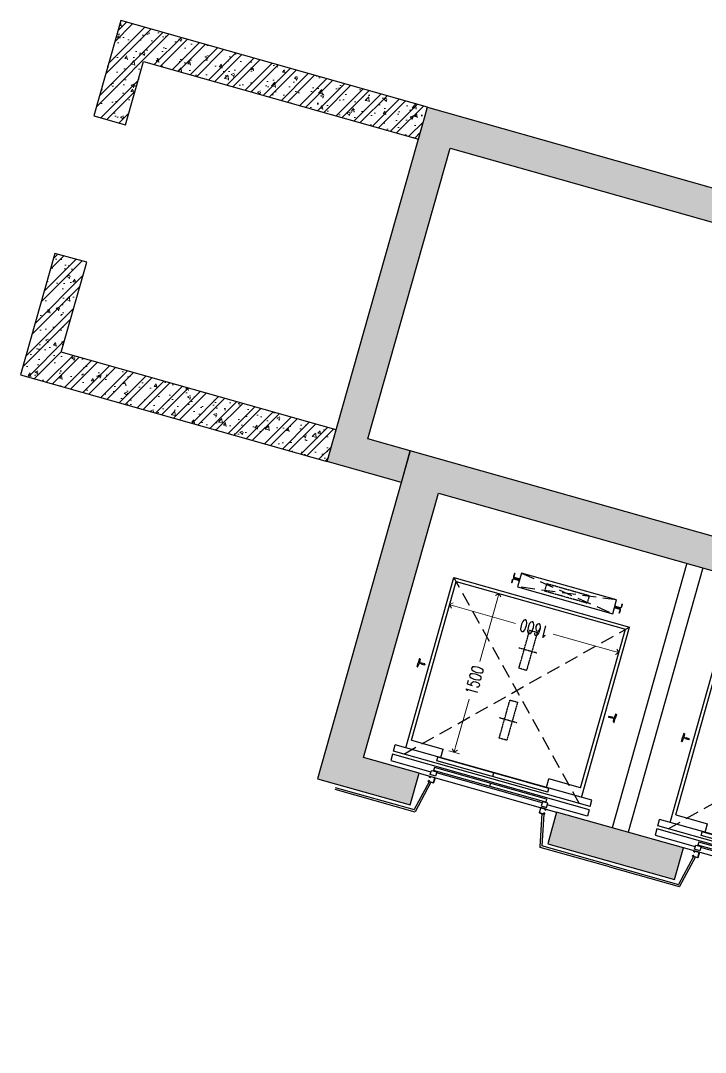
# Model space of a CAD drawing. Header units: millimetres. Extents: x 11689832 to 11802583, y 1023459 to 1173251.
# Drawn here: x 11745670 to 11751901, y 1114065 to 1123452 of the extents above; entities that cross this region are included whole.
import ezdxf

# ---------------------------------------------------------------- set-up
doc = ezdxf.new("R2010")
doc.units = ezdxf.units.MM
doc.header["$MEASUREMENT"] = 0
for name, pattern in [('xref.asix of  podium$0$xref.asix of  podium$0$CENTERX2', [4, 2.5, -0.5, 0.5, -0.5]), ('xref.asix of  podium$0$xref.asix of  podium$0$HIDDEN', [0.375, 0.25, -0.125]), ('xref.asix of  podium$0$xref.asix of  podium$0$PHANTOMX2', [5, 2.5, -0.5, 0.5, -0.5, 0.5, -0.5])]:
    doc.linetypes.add(name, pattern=pattern)
doc.layers.get('0').update_dxf_attribs({"linetype": 'CONTINUOUS', "lineweight": 13})
doc.layers.get('Defpoints').update_dxf_attribs({"color": 5, "linetype": 'CONTINUOUS', "lineweight": 13})
doc.layers.add('KT-Net cot vach', color=6, linetype='CONTINUOUS')
doc.layers.add('thang may block', color=36, linetype='CONTINUOUS')
doc.layers.add('KT-Net thay', color=7, linetype='CONTINUOUS', lineweight=25)
doc.layers.add('KT-Vat lieu', color=250, linetype='CONTINUOUS', lineweight=9)
doc.styles.add('xref.asix of  podium$0$xref.asix of  podium$0$DIM', font='vnsimli.shx', dxfattribs={"width": 0.7})
doc.dimstyles.new('xref.asix of  podium$0$xref.asix of  podium$0$CCU 1-100 A1', dxfattribs={"dimscale": 100, "dimtxt": 2.2, "dimasz": 1, "dimexe": 1, "dimexo": 0, "dimgap": 1, "dimtad": 1, "dimdec": 0, "dimdsep": 46, "dimtxsty": 'xref.asix of  podium$0$xref.asix of  podium$0$DIM', "dimblk1": 'xref.asix of  podium$0$xref.asix of  podium$0$_ARCHTICK', "dimblk2": 'xref.asix of  podium$0$xref.asix of  podium$0$_ARCHTICK', "dimsah": 1, "dimcen": 0, "dimdle": 1, "dimclrd": 256, "dimclre": 256, "dimclrt": 31, "dimadec": 0, "dimazin": 0, "dimtfac": 1, "dimtdec": 0, "dimtix": 1, "dimtmove": 2, "dimatfit": 3, "dimldrblk": 'xref.asix of  podium$0$xref.asix of  podium$0$_ARCHTICK', "dimfxl": 8, "dimtolj": 1, "dimarcsym": 0})
pattern_1 = [(49.99999999999999, (-945000.0000169538, 7.099239155650139e-06), (286.9040730403014, -25.10085399303804), [30, -330]), (355, (-945000.0000169538, 7.099239155650139e-06), (-55.50053344520001, 300.8768534800047), [24, -264]), (100.4514, (-944976.0913449537, -2.091728900760844), (231.4037526856086, 275.7758168243814), [25.496076, -280.4568448]), (46.18420000000001, (-945000.0000169538, 80.00000709923916), (426.8964194502578, -66.20760573160723), [45, -495]), (96.6356, (-944964.4253189538, 74.48268429923915), (373.8650822194813, 389.6471483601767), [38.2441152, -420.6852]), (351.1842, (-945000.0000169538, 80.00000709923916), (373.8647780534509, 389.6474403701299), [36, -396]), (21, (-944960.0000169538, 60.00000709923916), (238.7628208473847, -161.0475562661355), [30, -330]), (326.0000000000001, (-944960.0000169538, 60.00000709923916), (97.32613276863269, 290.0600180187412), [24, -264]), (71.4514, (-944940.1031237538, 46.57936469923916), (336.089051432596, 129.012198683981), [25.496076, -280.4568448]), (37.50000000000001, (-945000.0000169538, 7.099239155650139e-06), (4.863942126916267, 133.1575415325246), [0, -260.8, 0, -268, 0, -265]), (7.499999999999999, (-945000.0000169538, 7.099239155650139e-06), (105.2278149768594, 157.7646847529441), [0, -152.8, 0, -254.8, 0, -101]), (327.5, (-945089.2000169537, 7.099239155650139e-06), (213.5289744689636, -9.021948693751902), [0, -100, 0, -312, 0, -414]), (317.5, (-945129.2000169537, 7.099239155650139e-06), (233.2744677369545, 40.04199293292709), [0, -130, 0, -207.2, 0, -294]), (45, (-945000.0000169538, 7.099239155650139e-06), (-106.0660171779821, 106.0660171779821), []), (45, (-944929.2893389538, 7.099239155650139e-06), (-106.0660171779821, 106.0660171779821), [])]

# ---------------------------------------------------------------- blocks, each defined once
blk = doc.blocks.new('xref.asix of  podium$0$xref.asix of  podium$0$_Open90')
at = {"color": 0, "linetype": 'ByBlock', "lineweight": -2}
for p, q in [((0, 0), (-1, 0)), ((-0.5, 0.5), (0, 0)), ((0, 0), (-0.5, -0.5))]:
    blk.add_line(p, q, dxfattribs=at)
blk = doc.blocks.new('*D62')
at = {"layer": 'Defpoints', "color": 5, "transparency": 16777216}
for p, q in [((-2230.006080747582, 1494.255069667473), (-2230.006080842191, 1595.840436878614)), ((-730.006080747582, 1457.189424305223), (-730.0060808767108, 1595.840438275598)), ((-2180.006080795625, 1545.84043692518), (-1728.427059652594, 1545.840437345746)), ((-780.0060808301447, 1545.840438229032), (-1371.760392985928, 1545.840437677918))]:
    blk.add_line(p, q, dxfattribs=at)
at = {"layer": 'Defpoints', "color": 0, "transparency": 16777216}
for p in [(-2230.006080795625, 1545.840436878614), (-2230.006080747582, 1494.255069667473, -3.230259272854623e-06), (-730.006080747582, 1457.189424305223, -3.230259272854623e-06)]:
    blk.add_point(p, dxfattribs=at)
at = {"layer": 'Defpoints', "color": 5, "transparency": 16777216, "xscale": 50, "yscale": 50, "zscale": 50}
for p, rotation in [((-2230.006080795625, 1545.840436878614), 180.0000000533608), ((-730.0060808301447, 1545.840438275598), 5.336083575002704e-08)]:
    blk.add_blockref('xref.asix of  podium$0$xref.asix of  podium$0$_Open90', p, dxfattribs=dict(at, rotation=rotation))
at = {"layer": 'Defpoints', "color": 5, "transparency": 16777216, "insert": (-1550.093726319261, 1545.840436879545), "char_height": 110, "attachment_point": 5, "rotation": 5.336085289072462e-08, "style": 'xref.asix of  podium$0$xref.asix of  podium$0$DIM'}
blk.add_mtext('\\A1;1500', dxfattribs=at)
blk = doc.blocks.new('xref.asix of  podium$0$xref.asix of  podium$0$_ARCHTICK')
at = {"color": 0, "linetype": 'ByBlock', "const_width": 0.15}
blk.add_lwpolyline([(-0.5, -0.5), (0.5, 0.5)], dxfattribs=at)
blk = doc.blocks.new('*D63')
at = {"layer": 'Defpoints', "color": 5, "transparency": 16777216}
for p, q in [((-879.0568600948905, 1950.002331896686), (-1000.172690613196, 1950.002331896686)), ((-950.1726906131961, 1900.002331896686), (-950.172690613196, 1328.335665227224)), ((-950.1726906131958, 400.0023318966852), (-950.1726906131959, 971.6689985605577)), ((-879.0568600967531, 350.0023318966852), (-1000.172690613196, 350.0023318966851))]:
    blk.add_line(p, q, dxfattribs=at)
at = {"layer": 'Defpoints', "color": 0, "transparency": 16777216}
for p in [(-879.0568600948905, 1950.002331896686, -3.230259272854623e-06), (-950.1726906131958, 350.0023318966851), (-879.0568600967531, 350.0023318966852, -3.230259272854622e-06)]:
    blk.add_point(p, dxfattribs=at)
at = {"layer": 'Defpoints', "color": 5, "transparency": 16777216, "xscale": 50, "yscale": 50, "zscale": 50}
for p, rotation in [((-950.1726906131961, 1950.002331896686), 90), ((-950.1726906131958, 350.0023318966851), 270)]:
    blk.add_blockref('xref.asix of  podium$0$xref.asix of  podium$0$_Open90', p, dxfattribs=dict(at, rotation=rotation))
at = {"layer": 'Defpoints', "color": 5, "transparency": 16777216, "insert": (-950.1726906104013, 1150.002331893891), "char_height": 110, "attachment_point": 5, "rotation": 90, "style": 'xref.asix of  podium$0$xref.asix of  podium$0$DIM'}
blk.add_mtext('\\A1;1600', dxfattribs=at)
blk = doc.blocks.new('GFDGHGHFGEWRE')
at = {"layer": 'thang may block', "linetype": 'Continuous', "ltscale": 2}
for p, q in [((11725349.57333715, 1118422.567065824, 2.379151449698104e-08), (11725924.488019, 1117947.7809332, 2.385723521631238e-08)), ((11725361.03514561, 1118436.446076841, 2.390910860839322e-08), (11725945.31283502, 1117953.927620993, 2.385743778153083e-08)), ((11725792.51582821, 1117691.054446804, 2.385051525365871e-08), (11725924.488019, 1117947.7809332, 2.385051525365871e-08)), ((11725806.72336778, 1117679.321327131, 2.385051525365871e-08), (11725945.71570211, 1117949.704151079, 2.385051525365871e-08)), ((11725945.31283502, 1117953.927620993, 2.398303547667955e-08), (11725943.40253361, 1117951.61445249, 2.392534228887036e-08)), ((11725943.40253361, 1117951.61445249, 2.373668886666781e-08), (11725945.71570211, 1117949.704151079, 2.373611010258037e-08)), ((11725677.90596505, 1117720.839422465, 2.400248430836958e-08), (11726680.28396527, 1116893.048177802, 2.400248430836958e-08)), ((11726615.15600263, 1117011.687300195, 2.385051525365871e-08), (11726854.38563875, 1117199.290396367, 2.385051525365871e-08)), ((11726629.3635422, 1116999.95418052, 2.385051525365871e-08), (11726856.51030775, 1117178.081929219, 2.385051525365871e-08)), ((11726856.69880725, 1117197.380094956, 2.373668886666781e-08), (11726854.38563875, 1117199.290396367, 2.373611010258037e-08)), ((11727354.31937285, 1116766.972510273, 2.389326438664312e-08), (11726856.51030775, 1117178.081929219, 2.385723521631238e-08)), ((11726858.60910866, 1117199.69326346, 2.398303547667955e-08), (11726856.69880725, 1117197.380094956, 2.392534228887036e-08)), ((11727365.78118131, 1116780.851521287, 2.400248430836958e-08), (11726858.60910866, 1117199.69326346, 2.385743778153083e-08))]:
    blk.add_line(p, q, dxfattribs=at)
at = {"layer": 'thang may block', "linetype": 'Continuous', "ltscale": 2, "const_width": 2, "elevation": 2.400248430836958e-08}
for points in [[(11725943.40253361, 1117951.61445249), (11725924.488019, 1117947.7809332)], [(11726856.69880725, 1117197.380094956), (11726856.51030775, 1117178.081929219)]]:
    blk.add_lwpolyline(points, dxfattribs=at)
at = {"layer": 'thang may block', "linetype": 'Continuous', "ltscale": 2, "elevation": 2.400248430836958e-08}
for points in [[(11725761.38630954, 1117664.885477049), (11725755.01863818, 1117657.174915372), (11725793.57144655, 1117625.336558535), (11725825.40980339, 1117663.889366913), (11725786.85699501, 1117695.727723751), (11725780.48932365, 1117688.017162076), (11725788.19988532, 1117681.649490707), (11725789.21871274, 1117682.883180575), (11725782.74184093, 1117688.232024523), (11725787.07185746, 1117693.475206465), (11725823.15728611, 1117663.674504465), (11725793.3565841, 1117627.589075822), (11725757.27115546, 1117657.389777823), (11725761.60117199, 1117662.63295976), (11725768.0780438, 1117657.284115812), (11725769.09687122, 1117658.517805681)], [(11726609.55168992, 1116964.438656872), (11726603.18401856, 1116956.728095195), (11726564.63121018, 1116988.566452032), (11726596.46956701, 1117027.119260411), (11726635.02237539, 1116995.280903573), (11726628.65470403, 1116987.570341898), (11726620.94414235, 1116993.938013266), (11726621.96296977, 1116995.171703133), (11726628.43984158, 1116989.822859184), (11726632.76985811, 1116995.066041125), (11726596.68442946, 1117024.866743125), (11726566.88372746, 1116988.781314481), (11726602.96915611, 1116958.980612484), (11726607.29917264, 1116964.22379442), (11726600.82230083, 1116969.572638371), (11726601.84112825, 1116970.806328238)]]:
    blk.add_lwpolyline(points, close=True, dxfattribs=at)
blk = doc.blocks.new('xref.asix of  podium$0$xref.asix of  podium$0$TM 1000kg')
at = {"layer": 'thang may block', "linetype": 'Continuous', "ltscale": 2}
for p, q in [((-2460.006080746651, 2080.002331897616, -3.230259272854623e-06), (-2460.006080747582, 1700.002331895754, -3.230259272854623e-06)), ((-2400.006080747582, 2080.002331895754, -3.230259272854623e-06), (-2460.006080746651, 2080.002331897616, -3.230259272854623e-06)), ((-2400.006080748513, 220.0023318966851, -3.230259272854623e-06), (-2400.006080747582, 2080.002331895754, -3.230259272854623e-06)), ((-2370.006080748513, 220.0023318957537, -3.230259272854623e-06), (-2370.006080747582, 2080.002331895754, -3.230259272854623e-06)), ((-2370.006080747582, 2080.002331895754, -3.230259272854623e-06), (-2310.006080746651, 2080.002331897616, -3.230259272854623e-06)), ((-2310.006080748513, 220.0023318957537, -3.230259272854623e-06), (-2310.006080746651, 2080.002331897616, -3.230259272854623e-06)), ((-2310.006080748513, 1981.002331894822, -3.230259272854623e-06), (-700.0060807485133, 1981.002331895754, -3.230259272854623e-06)), ((-700.0060807485133, 1981.002331895754, -3.230259272854623e-06), (-700.0060807485133, 319.0023318976164, -3.230259272854623e-06)), ((-2230.006080748513, 1950.002331894822, -3.230259272854623e-06), (-730.0060807485133, 1950.002331897616, -3.230259272854623e-06)), ((-2230.006080748513, 1950.002331894822, -3.230259272854623e-06), (-2230.006080748513, 1650.002331896685, -3.230259272854623e-06)), ((-730.0060807485133, 1950.002331897616, -3.230259272854623e-06), (-730.006080747582, 350.0023318985477, -3.230259272854623e-06)), ((-2455.006080748513, 650.0023318976164, -3.230259272854623e-06), (-2455.006080748513, 1650.002331897616, -3.230259272854623e-06)), ((-2441.259975503199, 620.0023318957537, -3.230259272854623e-06), (-2441.259975502267, 1680.002331896685, -3.230259272854623e-06)), ((-2411.006080747582, 1680.002331896685, -3.230259272854623e-06), (-2441.259975502267, 1680.002331896685, -3.230259272854623e-06)), ((-2411.006080748513, 620.0023318976164, -3.230259272854623e-06), (-2411.006080747582, 1680.002331896685, -3.230259272854623e-06)), ((-2348.006080747582, 625.0023318957537, -3.230259272854623e-06), (-2348.006080748513, 1675.002331896685, -3.230259272854623e-06)), ((-2348.006080748513, 1675.002331896685, -3.230259272854623e-06), (-2314.006080748513, 1675.002331896685, -3.230259272854623e-06)), ((-2314.006080748513, 625.0023318957537, -3.230259272854623e-06), (-2314.006080748513, 1675.002331896685, -3.230259272854623e-06)), ((-2310.006080747582, 1650.002331897616, -3.230259272854623e-06), (-2230.006080748513, 1650.002331896685, -3.230259272854623e-06)), ((-2411.006080747582, 1150.002331897616, -3.230259272854623e-06), (-2441.259975503199, 1150.002331895754, -3.230259272854623e-06)), ((-2314.006080748513, 1150.002331895754, -3.230259272854623e-06), (-2348.006080748513, 1150.002331895754, -3.230259272854623e-06)), ((-2460.006080748513, 220.0023318957537, -3.230259272854623e-06), (-2460.006080748513, 600.0023318957537, -3.230259272854623e-06)), ((-2411.006080748513, 620.0023318976164, -3.230259272854623e-06), (-2441.259975503199, 620.0023318957537, -3.230259272854623e-06)), ((-2348.006080747582, 625.0023318957537, -3.230259272854623e-06), (-2314.006080748513, 625.0023318957537, -3.230259272854623e-06)), ((-2310.006080748513, 650.0023318976164, -3.230259272854623e-06), (-2230.006080748513, 650.0023318966851, -3.230259272854623e-06)), ((-2230.006080747582, 350.0023318966851, -3.230259272854623e-06), (-2230.006080748513, 650.0023318966851, -3.230259272854623e-06)), ((-2310.006080748513, 319.0023318966851, -3.230259272854623e-06), (-700.0060807485133, 319.0023318976164, -3.230259272854623e-06)), ((-2230.006080747582, 350.0023318966851, -3.230259272854623e-06), (-730.006080747582, 350.0023318985477, -3.230259272854623e-06)), ((-2400.006080748513, 220.0023318966851, -3.230259272854623e-06), (-2460.006080748513, 220.0023318957537, -3.230259272854623e-06)), ((-2370.006080748513, 220.0023318957537, -3.230259272854623e-06), (-2310.006080748513, 220.0023318957537, -3.230259272854623e-06))]:
    blk.add_line(p, q, dxfattribs=at)
at = {"layer": 'thang may block', "linetype": 'Continuous'}
for p, q in [((-1572.506080746651, 2077.002331894822, -3.230259272854623e-06), (-1572.506080747582, 2082.002331897616, -3.230259272854623e-06)), ((-1572.506080747582, 2082.002331897616, -3.230259272854623e-06), (-1535.006080747582, 2082.002331896685, -3.230259272854623e-06)), ((-1569.506080747582, 2074.002331895754, -3.230259272854623e-06), (-1540.066080749035, 2070.902331897989, -3.230259272854623e-06)), ((-1537.066080747172, 2054.123071325943, -3.230259272854623e-06), (-1537.066080748104, 2067.902331895195, -3.230259272854623e-06)), ((-1497.506080748513, 2082.002331898548, -3.230259272854623e-06), (-1535.006080747582, 2082.002331896685, -3.230259272854623e-06)), ((-1532.94608074706, 2054.12307132408, -3.230259272854623e-06), (-1532.946080747992, 2067.902331896126, -3.230259272854623e-06)), ((-1500.506080748513, 2074.002331896685, -3.230259272854623e-06), (-1529.94608074706, 2070.902331897058, -3.230259272854623e-06)), ((-1497.506080747582, 2077.002331896685, -3.230259272854623e-06), (-1497.506080748513, 2082.002331898548, -3.230259272854623e-06)), ((-1540.006080747582, 2021.002331896685, -3.230259272854623e-06), (-1540.006080748513, 2050.002331897616, -3.230259272854623e-06)), ((-1539.006080746651, 2020.002331895754, -3.230259272854623e-06), (-1535.006080748513, 2020.002331896685, -3.230259272854623e-06)), ((-1531.006080747582, 2020.002331894822, -3.230259272854623e-06), (-1535.006080748513, 2020.002331896685, -3.230259272854623e-06)), ((-1530.006080747582, 2021.002331897616, -3.230259272854623e-06), (-1530.006080747582, 2050.002331895754, -3.230259272854623e-06)), ((-603.5060807485133, 1460.002341897227, -3.230259272854623e-06), (-574.4060807470232, 1460.002341895364, -3.230259272854623e-06)), ((-603.506080747582, 1456.802341896109, -3.230259272854623e-06), (-603.5060807485133, 1460.002341897227, -3.230259272854623e-06)), ((-603.506080747582, 1456.802341896109, -3.230259272854623e-06), (-574.4060807479545, 1456.802341895178, -3.230259272854623e-06)), ((-568.2060807486996, 1406.202341897413, -3.230259272854623e-06), (-568.206080746837, 1450.602341896854, -3.230259272854623e-06)), ((-565.006080747582, 1406.202341896482, -3.230259272854623e-06), (-565.0060807485133, 1450.602341897786, -3.230259272854623e-06)), ((-555.0060807494447, 1406.202341897413, -3.230259272854623e-06), (-555.0060807466507, 1450.602341895923, -3.230259272854623e-06)), ((-551.8060807473958, 1406.202341897413, -3.230259272854623e-06), (-551.8060807483271, 1450.602341895923, -3.230259272854623e-06)), ((-516.506080747582, 1460.002341894433, -3.230259272854623e-06), (-545.6060807481408, 1460.002341895364, -3.230259272854623e-06)), ((-516.506080747582, 1456.802341896109, -3.230259272854623e-06), (-545.6060807481408, 1456.802341897041, -3.230259272854623e-06)), ((-516.506080747582, 1456.802341896109, -3.230259272854623e-06), (-516.506080747582, 1460.002341894433, -3.230259272854623e-06)), ((-558.006080747582, 1403.202341897413, -3.230259272854623e-06), (-562.0060807485133, 1403.20234189555, -3.230259272854623e-06)), ((-558.0060807466507, 1400.002341896296, -3.230259272854623e-06), (-562.0060807485133, 1400.002341896296, -3.230259272854623e-06)), ((-568.2060807477683, 493.802321895957, -3.230259272854623e-06), (-568.2060807477683, 449.4023218965158, -3.230259272854623e-06)), ((-565.0060807485133, 493.8023218968883, -3.230259272854623e-06), (-565.0060807485133, 449.4023218974471, -3.230259272854623e-06)), ((-558.006080747582, 500.0023218989372, -3.230259272854623e-06), (-562.006080747582, 500.0023218970746, -3.230259272854623e-06)), ((-558.006080747582, 496.802321895957, -3.230259272854623e-06), (-562.0060807485133, 496.802321895957, -3.230259272854623e-06)), ((-555.006080747582, 493.8023218950257, -3.230259272854623e-06), (-555.006080747582, 449.4023218955845, -3.230259272854623e-06)), ((-551.8060807483271, 493.8023218950257, -3.230259272854623e-06), (-551.8060807473958, 449.4023218983784, -3.230259272854623e-06)), ((-603.5060807485133, 443.2023218972608, -3.230259272854623e-06), (-574.4060807479545, 443.2023218953982, -3.230259272854623e-06)), ((-603.506080747582, 440.0023218952119, -3.230259272854623e-06), (-574.4060807470232, 440.0023218961433, -3.230259272854623e-06)), ((-516.5060807485133, 443.2023218972608, -3.230259272854623e-06), (-545.6060807481408, 443.2023218972608, -3.230259272854623e-06)), ((-516.506080747582, 440.0023218952119, -3.230259272854623e-06), (-545.6060807481408, 440.0023218942806, -3.230259272854623e-06)), ((-1572.506080747582, 223.0023318938911, -3.230259272854623e-06), (-1572.506080748513, 218.0023318985477, -3.230259272854623e-06)), ((-1572.506080748513, 218.0023318985477, -3.230259272854623e-06), (-1535.006080747582, 218.0023318976164, -3.230259272854623e-06)), ((-1569.506080748513, 226.0023318957537, -3.230259272854623e-06), (-1540.066080749035, 229.1023318963125, -3.230259272854623e-06)), ((-1540.006080747582, 279.0023318957537, -3.230259272854623e-06), (-1540.006080746651, 250.0023318966851, -3.230259272854623e-06)), ((-1539.006080747582, 280.0023318966851, -3.230259272854623e-06), (-1535.006080748513, 280.0023318976164, -3.230259272854623e-06)), ((-1537.066080749035, 245.8815924692899, -3.230259272854623e-06), (-1537.066080747172, 232.1023318944499, -3.230259272854623e-06)), ((-1531.006080746651, 280.0023318976164, -3.230259272854623e-06), (-1535.006080748513, 280.0023318976164, -3.230259272854623e-06)), ((-1497.506080748513, 218.0023318966851, -3.230259272854623e-06), (-1535.006080747582, 218.0023318976164, -3.230259272854623e-06)), ((-1532.946080747992, 245.8815924683586, -3.230259272854623e-06), (-1532.94608074706, 232.1023318963125, -3.230259272854623e-06)), ((-1530.006080747582, 279.0023318976164, -3.230259272854623e-06), (-1530.006080746651, 250.0023318957537, -3.230259272854623e-06)), ((-1500.506080748513, 226.0023318957537, -3.230259272854623e-06), (-1529.946080748923, 229.1023318972439, -3.230259272854623e-06)), ((-1497.506080749445, 223.0023318957537, -3.230259272854623e-06), (-1497.506080748513, 218.0023318966851, -3.230259272854623e-06))]:
    blk.add_line(p, q, dxfattribs=at)
at = {"layer": 'thang may block', "linetype": 'xref.asix of  podium$0$xref.asix of  podium$0$HIDDEN', "ltscale": 500}
for p, q in [((-2370.006080748513, 1981.002331899479, -3.230259272854623e-06), (-700.0060807485133, 319.0023318976164, -3.230259272854623e-06)), ((-2370.006080748513, 319.0023318957537, -3.230259272854623e-06), (-700.0060807485133, 1981.002331895754, -3.230259272854623e-06)), ((-495.0060807485133, 1400.002331896685, -3.230259272854623e-06), (-625.006080747582, 500.0023318966851, -3.230259272854623e-06)), ((-495.0060807485133, 500.0023318966851, -3.230259272854623e-06), (-625.006080747582, 1400.002331895754, -3.230259272854623e-06))]:
    blk.add_line(p, q, dxfattribs=at)
at = {"layer": 'thang may block', "linetype": 'xref.asix of  podium$0$xref.asix of  podium$0$CENTERX2'}
for p, q in [((-1815.006080746651, 1236.002331895754, -3.230259272854623e-06), (-1815.006080748513, 1066.653990865685, -3.230259272854623e-06)), ((-1155.006080747582, 1236.002331893891, -3.230259272854623e-06), (-1155.006080748513, 1066.653990865685, -3.230259272854623e-06))]:
    blk.add_line(p, q, dxfattribs=at)
at = {"layer": 'thang may block', "linetype": 'Continuous', "ltscale": 2, "elevation": -3.230261762599158e-06}
for points in [[(-2485.006080751307, 1700.002331895754), (-2445.006080750376, 1700.002331897616), (-2445.006080748513, 1650.002331894822), (-2485.006080749445, 1650.002331896685)], [(-495.0060807485133, 1400.002331896685), (-625.006080747582, 1400.002331895754), (-625.006080747582, 500.0023318966851), (-495.0060807485133, 500.0023318966851)], [(-2485.006080749445, 600.0023318966851), (-2445.006080750376, 600.0023318976164), (-2445.006080748513, 650.0023318966851), (-2485.006080749445, 650.0023318966851)]]:
    blk.add_lwpolyline(points, close=True, dxfattribs=at)
at = {"layer": 'thang may block', "linetype": 'xref.asix of  podium$0$xref.asix of  podium$0$PHANTOMX2', "elevation": -3.230261762599158e-06}
for points in [[(-1635.006080748513, 1186.002331895754), (-1635.006080747582, 1114.002331897616), (-1995.006080750376, 1114.002331895754), (-1995.006080748513, 1186.002331894822)], [(-975.006080747582, 1186.002331897616), (-975.0060807485133, 1114.002331897616), (-1335.006080748513, 1114.002331894822), (-1335.006080748513, 1186.002331897616)], [(-524.006080747582, 1150.002331897616), (-524.0060807466507, 750.0023318966851), (-596.0060807485133, 750.0023318957537), (-596.0060807485133, 1150.002331898548)]]:
    blk.add_lwpolyline(points, close=True, dxfattribs=at)
at = {"layer": 'thang may block', "linetype": 'Continuous'}
for centre, radius, start, end in [((-1569.506080746651, 2077.002331896685, -3.230259272854623e-06), 2.999999999999999, 180.0000000533608, 270), ((-1540.066080748104, 2067.902331896126, -3.230259272854623e-06), 2.999999999999999, 5.336085289072462e-08, 90), ((-1529.94608074706, 2067.902331897058, -3.230259272854623e-06), 2.999999999999999, 90, 180.0000000533608), ((-1500.506080747582, 2077.002331897616, -3.230259272854623e-06), 2.999999999999999, 270, 5.336085289072462e-08), ((-1542.280197384767, 2054.733994736336, -3.230259272854623e-06), 5.249784729042549, 295.6697211362142, 353.3172835485967), ((-1539.006080747582, 2021.002331896685, -3.230259272854623e-06), 0.9999999999999998, 180.0000000533608, 270), ((-1527.731964113191, 2054.733994737267, -3.230259272854623e-06), 5.249784729042549, 186.682716398405, 244.3302788637858), ((-1531.006080748513, 2021.002331897616, -3.230259272854623e-06), 0.9999999999999998, 270, 5.336085289072462e-08), ((-574.4060807470232, 1450.602341894992, -3.230259272854623e-06), 9.399999999997842, 5.336085289072462e-08, 90), ((-574.4060807470232, 1450.602341894992, -3.230259272854623e-06), 6.199999999997338, 5.336085289072462e-08, 90), ((-545.6060807472095, 1450.602341896854, -3.230259272854623e-06), 9.400000000001473, 90, 180.0000000533608), ((-545.6060807472095, 1450.602341896854, -3.230259272854623e-06), 6.200000000004373, 90, 180.0000000533608), ((-562.0060807485133, 1406.20234189555, -3.230259272854623e-06), 6.200000000000758, 180.0000000533608, 270), ((-562.0060807485133, 1406.20234189555, -3.230259272854623e-06), 2.999999999999834, 180.0000000533608, 270), ((-558.006080747582, 1406.202341896482, -3.230259272854623e-06), 3.000000000000044, 270, 5.336085289072462e-08), ((-558.006080747582, 1406.202341896482, -3.230259272854623e-06), 6.199999999997129, 270, 5.336085289072462e-08), ((-562.0060807485133, 493.802321898751, -3.230259272854623e-06), 6.200000000000758, 90, 180.0000000533608), ((-562.0060807485133, 493.802321898751, -3.230259272854623e-06), 2.999999999999834, 90, 180.0000000533608), ((-558.0060807466507, 493.802321895957, -3.230259272854623e-06), 6.199999999997129, 5.336085289072462e-08, 90), ((-558.0060807466507, 493.802321895957, -3.230259272854623e-06), 3.000000000000044, 5.336085289072462e-08, 90), ((-574.4060807470232, 449.4023218974471, -3.230259272854623e-06), 6.199999999997338, 270, 5.336085289072462e-08), ((-574.4060807470232, 449.4023218974471, -3.230259272854623e-06), 9.399999999997842, 270, 5.336085289072462e-08), ((-545.6060807472095, 449.4023218965158, -3.230259272854623e-06), 9.400000000001473, 180.0000000533608, 270), ((-545.6060807472095, 449.4023218965158, -3.230259272854623e-06), 6.200000000004373, 180.0000000533608, 270), ((-1569.506080748513, 223.0023318966851, -3.230259272854623e-06), 2.999999999999999, 90, 180.0000000533608), ((-1540.066080747172, 232.1023318953812, -3.230259272854623e-06), 2.999999999999999, 270, 5.336085289072462e-08), ((-1539.006080748513, 279.0023318976164, -3.230259272854623e-06), 0.9999999999999998, 90, 180.0000000533608), ((-1542.280197383836, 245.270669057034, -3.230259272854623e-06), 5.249784729042549, 6.68271639840503, 64.33027886378582), ((-1527.731964112259, 245.2706690561026, -3.230259272854623e-06), 5.249784729042549, 115.6697211362142, 173.3172835485967), ((-1529.946080747992, 232.1023318963125, -3.230259272854623e-06), 2.999999999999999, 180.0000000533608, 270), ((-1531.006080749445, 279.0023318957537, -3.230259272854623e-06), 0.9999999999999998, 5.336085289072462e-08, 90), ((-1500.506080748513, 223.0023318966851, -3.230259272854623e-06), 2.999999999999999, 5.336085289072462e-08, 90)]:
    blk.add_arc(centre, radius, start, end, dxfattribs=at)
at = {"layer": 'Defpoints', "color": 5}
for base, p1, p2, angle, picture, middle in [((-950.1726906131958, 350.0023318966851), (-879.05686009489, 1950.002331896685, -3.230259272854623e-06), (-879.0568600967526, 350.0023318966851, -3.230259272854622e-06), 90, '*D63', (-950.1726906104013, 1150.002331893891)), ((-2230.006080795625, 1545.840436878614), (-730.006080747582, 1457.189424305223, -3.230259272854623e-06), (-2230.006080747582, 1494.255069667473, -3.230259272854623e-06), 180.0000000533608, '*D62', (-1550.093726319261, 1545.840436879545))]:
    dim = blk.add_linear_dim(base=base, p1=p1, p2=p2, angle=angle, dimstyle='xref.asix of  podium$0$xref.asix of  podium$0$CCU 1-100 A1', override={"dimscale": 50, "dimblk1": 'xref.asix of  podium$0$xref.asix of  podium$0$_Open90', "dimblk2": 'xref.asix of  podium$0$xref.asix of  podium$0$_Open90', "dimclrd": 5, "dimclre": 5, "dimclrt": 5, "dimlwd": 65535, "dimlwe": 65535}, dxfattribs=at)
    dim.commit()
    dim.dimension.update_dxf_attribs({"geometry": picture, "text_midpoint": middle, "dimtype": 128})

msp = doc.modelspace()

# ---------------------------------------------------------------- hatches: boundary and pattern name
at = {"layer": 'KT-Vat lieu'}
h = msp.add_hatch(dxfattribs=at)
h.set_pattern_fill('BTCT', color=256, scale=40)
h.set_pattern_definition(pattern_1)
h.paths.add_polyline_path([(11745982.52046373, 1121334.496195625), (11745669.8082142, 1120227.829754281), (11748460.53228832, 1119439.250674791), (11748542.10944495, 1119727.946305703), (11746040.0809704, 1120434.948237426), (11746271.21610594, 1121252.919073306)])
h.paths.add_polyline_path([(11746787.87116631, 1123081.324653504), (11749289.90145774, 1122374.322520185), (11749371.47858036, 1122663.01816107), (11746580.75265048, 1123451.597416317), (11746336.0213259, 1122585.510640164), (11746624.71696526, 1122503.933518651)])
h = msp.add_hatch(dxfattribs=at)
h.set_pattern_fill('BTCT', color=256, scale=40)
h.set_pattern_definition(pattern_1)
h.paths.add_polyline_path([(11748460.5340444, 1119439.250240806), (11749371.4784308, 1122663.01763033), (11760630.60534791, 1119481.510616633), (11760521.83584115, 1119096.583072675), (11760233.14020095, 1119178.160197726), (11760260.33258266, 1119274.392101488), (11749578.59694917, 1122292.744864033), (11748830.80673973, 1119646.368486794), (11749215.72892309, 1119537.600498289), (11749134.15172418, 1119248.904587423)])
h.paths.add_polyline_path([(11760156.45229513, 1117796.85180311), (11759828.42995741, 1116642.668995699), (11759539.73441248, 1116724.246457921), (11759866.10177738, 1117879.130572946)])
h = msp.add_hatch(dxfattribs=at)
h.set_pattern_fill('BTCT', color=256, scale=40)
h.set_pattern_definition([(49.99999999999999, (11806756.15173641, 1015288.920659328), (286.9040730403014, -25.10085399303804), [30, -330]), (355, (11806756.15173641, 1015288.920659328), (-55.50053344520001, 300.8768534800047), [24, -264]), (100.4514, (11806780.06040841, 1015286.828923328), (231.4037526856086, 275.7758168243814), [25.496076, -280.4568448]), (46.18420000000002, (11806756.15173641, 1015368.920659328), (426.8964194502578, -66.20760573160723), [44.99999999999988, -494.999999999999]), (96.6356, (11806791.72643441, 1015363.403336528), (373.8650822194813, 389.6471483601767), [38.2441152, -420.6852]), (351.1842, (11806756.15173641, 1015368.920659328), (373.8647780534509, 389.6474403701299), [36, -396]), (21, (11806796.15173641, 1015348.920659328), (238.7628208473847, -161.0475562661355), [30, -330]), (326.0000000000001, (11806796.15173641, 1015348.920659328), (97.32613276863269, 290.0600180187412), [24, -264]), (71.4514, (11806816.04862961, 1015335.500016928), (336.089051432596, 129.012198683981), [25.496076, -280.4568448]), (37.50000000000001, (11806756.15173641, 1015288.920659328), (4.863942126916267, 133.1575415325246), [0, -260.8, 0, -268, 0, -265]), (7.499999999999999, (11806756.15173641, 1015288.920659328), (105.2278149768594, 157.7646847529441), [0, -152.8, 0, -254.8, 0, -101]), (327.5, (11806666.95173641, 1015288.920659328), (213.5289744689636, -9.021948693751902), [0, -100, 0, -312, 0, -414]), (317.5, (11806626.95173641, 1015288.920659328), (233.2744677369545, 40.04199293292709), [0, -130, 0, -207.2, 0, -294]), (45, (11806756.15173641, 1015288.920659328), (-106.0660171779821, 106.0660171779821), []), (45, (11806826.86241441, 1015288.920659328), (-106.0660171779821, 106.0660171779821), [])])
h.paths.add_polyline_path([(11758958.27678011, 1113563.248391721), (11759828.43316065, 1116642.668670861), (11758914.23000857, 1116900.996429648), (11758832.65282479, 1116612.300581618), (11759458.16034566, 1116435.549979451), (11758751.15827394, 1113933.521188554), (11756201.01360513, 1114654.119384774), (11756908.01566121, 1117156.148180551), (11757581.63841966, 1116965.801583265), (11757663.21560344, 1117254.497431296), (11756749.0130939, 1117512.825008568), (11756721.82066541, 1117416.592919135), (11749215.73425254, 1119537.598992338), (11748372.77030042, 1116554.410802641), (11749214.81578999, 1116316.472748552), (11749296.39117743, 1116605.168879773), (11748791.15899552, 1116747.933093171), (11749470.96863448, 1119153.730020452), (11756544.01170445, 1117155.089652603), (11755864.20203532, 1114749.292734211), (11755358.9994339, 1114892.048589532), (11755277.42404647, 1114603.352458335)])
h.paths.add_polyline_path([(11757724.11648642, 1110482.769799802), (11757044.30681693, 1108076.97288014), (11754542.27800593, 1108783.974880776), (11755222.08767413, 1111189.771795908), (11755847.59449371, 1111013.02138633), (11755929.17163194, 1111301.717073135), (11754461.65068621, 1111716.396635876), (11754380.07352841, 1111427.701007536), (11754885.27610587, 1111284.945150806), (11754205.46643521, 1108879.148227016), (11747132.42345031, 1110877.78849803), (11747812.23311592, 1113283.585519639), (11748317.46484851, 1113140.821434739), (11748399.04200698, 1113429.517065465), (11747556.99840776, 1113667.45458386), (11746714.03478217, 1110684.266301848), (11757299.54126186, 1107693.103890925), (11758142.5048874, 1110676.292172975), (11757180.18603409, 1110948.216060953), (11757098.60890903, 1110659.520420758)])
h.paths.add_polyline_path([(11754026.4096443, 1114956.853470524), (11754107.98503173, 1115245.549601721), (11752953.20250691, 1115571.858229103), (11752871.62711947, 1115283.162097906)], flags=17)
h.paths.add_polyline_path([(11751620.6127173, 1115636.663110095), (11751702.18810474, 1115925.359241292), (11750547.4055796, 1116251.667867584), (11750465.83019217, 1115962.971736387)], flags=17)
h.paths.add_polyline_path([(11750723.26218944, 1112461.011624106), (11750804.83936198, 1112749.707304623), (11749650.0568373, 1113076.015932321), (11749568.47967749, 1112787.320296876)], flags=17)
h.paths.add_polyline_path([(11753129.05914276, 1111781.202001405), (11753210.63630461, 1112069.897644066), (11752055.8541324, 1112396.206023377), (11751974.27700735, 1112107.510383182)], flags=17)

# ---------------------------------------------------------------- linework, layer by layer
at = {"layer": 'KT-Net cot vach'}
for p, q in [((11748460.53396594, 1119439.249971435), (11749371.47843172, 1122663.017631378)), ((11749371.47843172, 1122663.017631378), (11760630.60534791, 1119481.510616633)), ((11748830.80673136, 1119646.368489161), (11749578.59694686, 1122292.744866132)), ((11749578.59694686, 1122292.744866132), (11760260.33258266, 1119274.392101488)), ((11749215.72892309, 1119537.600498289), (11748830.80673136, 1119646.368489161)), ((11749134.15180047, 1119248.904857404), (11748460.53396594, 1119439.249971435))]:
    msp.add_line(p, q, dxfattribs=at)
at = {"layer": 'KT-Net cot vach', "ltscale": 10}
msp.add_line((11749134.15180047, 1119248.904857404), (11749215.72892309, 1119537.600498289), dxfattribs=at)
for points in [[(11746787.87116631, 1123081.324653504), (11749289.90145774, 1122374.322520185), (11749371.47858036, 1122663.01816107), (11746580.75265048, 1123451.597416317), (11746336.0213259, 1122585.510640164), (11746624.71696526, 1122503.933518651), (11746787.87116631, 1123081.324653504)], [(11745982.52046373, 1121334.496195625), (11745669.8082142, 1120227.829754281), (11748460.53228832, 1119439.250674791), (11748542.10944495, 1119727.946305703), (11746040.0809704, 1120434.948237426), (11746271.21610594, 1121252.919073306), (11745982.52046373, 1121334.496195625)], [(11751636.18600024, 1118541.901570044), (11751636.18593175, 1118541.90132767)]]:
    msp.add_lwpolyline(points, dxfattribs=at)
for points in [[(11756544.01170445, 1117155.089652603), (11755864.20203532, 1114749.292734211), (11755358.9994339, 1114892.048589532), (11755277.42404647, 1114603.352458335), (11758958.27678011, 1113563.248391721), (11759828.43316065, 1116642.668670861), (11758914.23000857, 1116900.996429648), (11758832.65282479, 1116612.300581618), (11759458.16034566, 1116435.549979451), (11758751.15827394, 1113933.521188554), (11756201.01360513, 1114654.119384774), (11756908.01566121, 1117156.148180551), (11757581.63841966, 1116965.801583265), (11757663.21560344, 1117254.497431296), (11756749.0130939, 1117512.825008568), (11756721.82066541, 1117416.592919135), (11749215.73425254, 1119537.598992338), (11748372.77030042, 1116554.410802641), (11749214.81578999, 1116316.472748552), (11749296.39117743, 1116605.168879773), (11748791.15899552, 1116747.933093171), (11749470.96863448, 1119153.730020452)], [(11750465.83019217, 1115962.971736387), (11751620.6127173, 1115636.663110095), (11751702.18810474, 1115925.359241292), (11750547.4055796, 1116251.667867584)]]:
    msp.add_lwpolyline(points, close=True, dxfattribs=at)
at = {"layer": 'KT-Net thay', "elevation": 2.874719176484571e-08}
for points in [[(11751732.4178501, 1118514.708930454), (11751052.60818086, 1116108.912011684)], [(11751876.76566573, 1118473.920352133), (11751196.95599649, 1116068.123433355)]]:
    msp.add_lwpolyline(points, dxfattribs=at)

# ---------------------------------------------------------------- block references
at = {"layer": 'KT-Net cot vach', "xscale": -1, "rotation": 124.6703791681837}
msp.add_blockref('GFDGHGHFGEWRE', (5998349.112694984, 11396071.47667169, -2.400248430836958e-08), dxfattribs=at)
at = {"layer": 'KT-Net cot vach'}
for p, rotation in [((22033229.34506572, 6865071.372701158, -2.400248430836958e-08), 203.7720616841144), ((1468040.009815955, -4636356.345871778, -2.400248430836958e-08), 23.77204860405964)]:
    msp.add_blockref('GFDGHGHFGEWRE', p, dxfattribs=dict(at, rotation=rotation))
at = {"layer": 'thang may block', "rotation": 74.22122041095888}
for p in [(11751708.37462314, 1118521.502935575, 2.902142196701758e-08), (11754114.17150909, 1117841.693308426, 2.92956521691997e-08)]:
    msp.add_blockref('xref.asix of  podium$0$xref.asix of  podium$0$TM 1000kg', p, dxfattribs=at)

doc.saveas('drawing.dxf')
